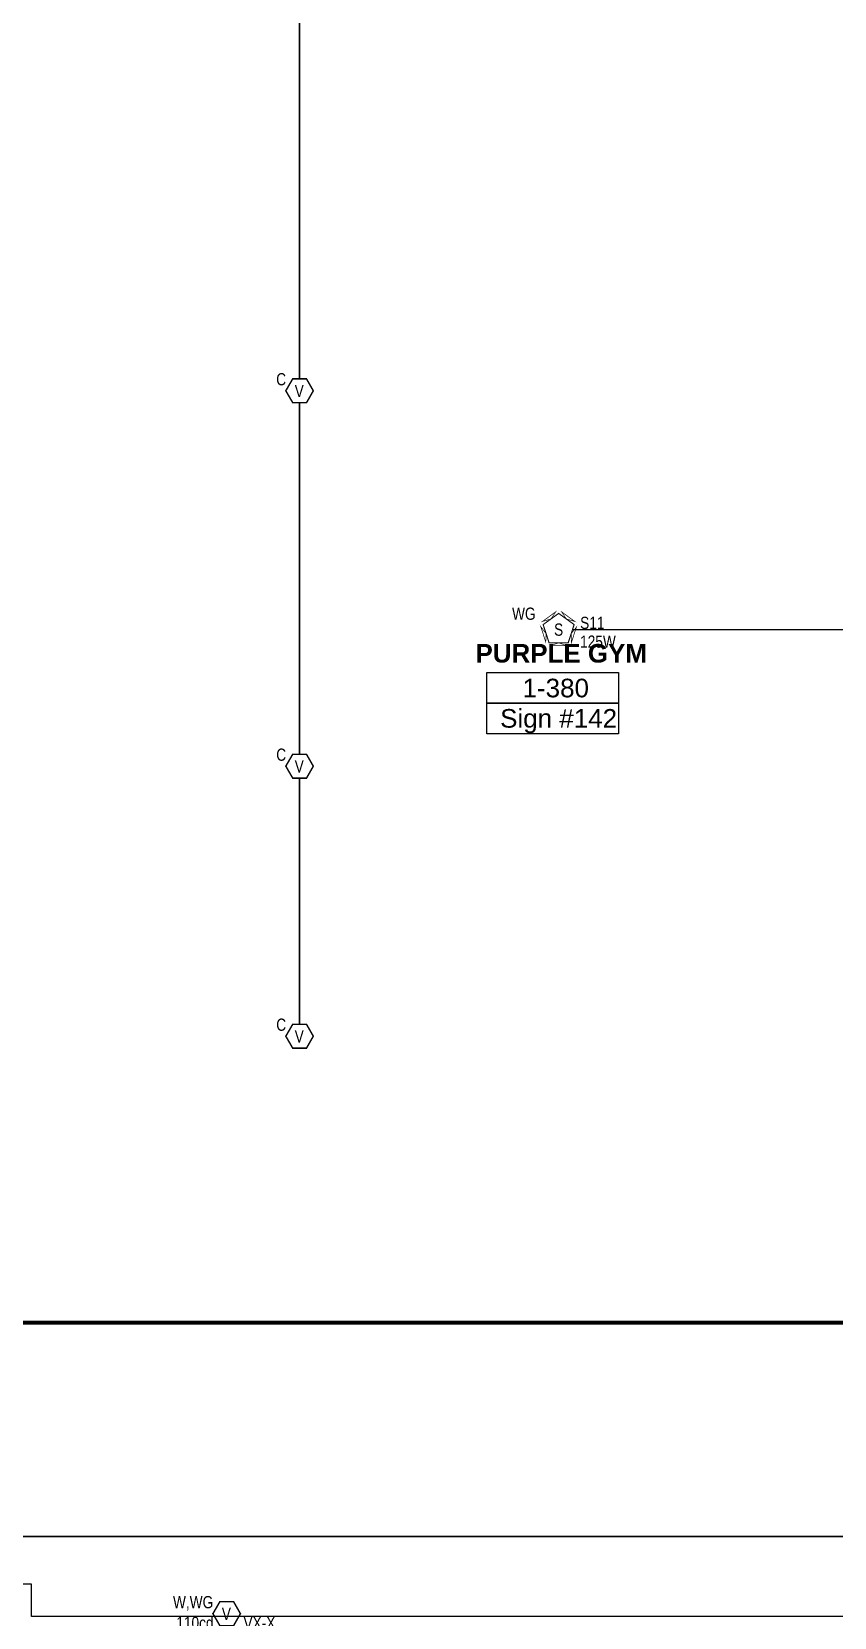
# Model space of a CAD drawing. Header units: inches. Extents: x 8199 to 15931, y 7617 to 15423.
# Drawn here: x 11246 to 12033, y 10796 to 12352 of the extents above; entities that cross this region are included whole.
import ezdxf
from ezdxf.enums import TextEntityAlignment as Align

# ---------------------------------------------------------------- set-up
doc = ezdxf.new("R2010")
doc.units = ezdxf.units.IN
doc.header["$LTSCALE"] = 0.25
doc.header["$MEASUREMENT"] = 0
for name, color, linetype in [('BACKGROUND', 8, 'Continuous'), ('CONDUIT', 6, 'Continuous'), ('SPEAKER', 1, 'Continuous'), ('SPEAKER STROBE', 1, 'Continuous'), ('STROBE', 1, 'Continuous')]:
    doc.layers.add(name, color=color, linetype=linetype)
doc.styles.add('Arial', font='arial.ttf', dxfattribs={"width": 0.8})
doc.styles.add('PDF Arial', font='arial.ttf')
doc.styles.add('PDF Arial Bold', font='arialbd.ttf')

# ---------------------------------------------------------------- blocks, each defined once
blk = doc.blocks.new('G1-VM')
at = {"layer": 'STROBE', "const_width": 1.46}
blk.add_lwpolyline([(13.8, 0.2), (7.1, 11.9), (-6.4, 11.9), (-13.2, 0.2), (-6.4, -11.5), (7.1, -11.5)], close=True, dxfattribs=at)
at = {"layer": 'STROBE', "style": 'Arial', "width": 0.8}
blk.add_text('V', height=12, dxfattribs=at).set_placement((0, 0), align=Align.MIDDLE)
for tag, p in [('W', (-12.9, 11.5)), ('CANDELA', (-12.6, -8.8))]:
    blk.add_attdef(tag, text='', height=12, dxfattribs=at).set_placement(p, align=Align.MIDDLE_RIGHT)
blk.add_attdef('Visual_Circuit', text='', height=12, dxfattribs=at).set_placement((16.8, -8.8), align=Align.MIDDLE_LEFT)
blk = doc.blocks.new('MN-HSMG25P5N HYPERSPIKE SPEAKER')
at = {"layer": 'SPEAKER', "const_width": 1.1}
blk.add_lwpolyline([(15.2, 4.9), (0, 15.9), (-15.2, 4.9), (-9.4, -12.9), (9.4, -12.9)], close=True, dxfattribs=at)
at = {"layer": 'SPEAKER STROBE'}
for points in [[(-2.9, 17.4, 0.626, 0.626, 0), (-7.6, 10.4, 0.626, 0.626, 0), (-15.8, 8, 0.723, 0.723, 0)], [(15.8, 8, 0.626, 0.626, 0), (7.6, 10.4, 0.626, 0.626, 0), (2.9, 17.4, 0.723, 0.723, 0)], [(-17.5, 2.9, 0.626, 0.626, 0), (-12.3, -4, 0.626, 0.626, 0), (-12.6, -12.3, 0.723, 0.723, 0)], [(12.5, -12.7, 0.626, 0.626, 0), (12.3, -4, 0.626, 0.626, 0), (17.4, 2.4, 0.723, 0.723, 0)], [(-8, -15.8, 0.626, 0.626, 0), (0, -12.9, 0.626, 0.626, 0), (8, -15.8, 0.723, 0.723, 0)]]:
    blk.add_lwpolyline(points, format="xyseb", close=True, dxfattribs=at)
at = {"layer": 'SPEAKER', "style": 'Arial', "width": 0.8}
blk.add_text('S', height=12, dxfattribs=at).set_placement((0, 0), align=Align.MIDDLE)
blk.add_attdef('Speaker_Circuit', text='', height=12, dxfattribs=at).set_placement((21.1, 6.6), align=Align.MIDDLE_LEFT)
blk.add_attdef('250W', text='', height=12, dxfattribs=at).set_placement((55.6, -11.8), align=Align.MIDDLE_RIGHT)
blk = doc.blocks.new('GC-VM')
at = {"layer": 'STROBE', "const_width": 1.46}
blk.add_lwpolyline([(13.8, 0.2), (7.1, 11.9), (-6.4, 11.9), (-13.2, 0.2), (-6.4, -11.5), (7.1, -11.5)], close=True, dxfattribs=at)
at = {"layer": 'STROBE', "style": 'Arial', "width": 0.8}
blk.add_text('V', height=12, dxfattribs=at).set_placement((0, 0), align=Align.MIDDLE)
for tag, p in [('C', (-12.9, 11.5)), ('CANDELA', (-12.6, -8.8))]:
    blk.add_attdef(tag, text='', height=12, dxfattribs=at).set_placement(p, align=Align.MIDDLE_RIGHT)
blk.add_attdef('Visual_Circuit', text='', height=12, dxfattribs=at).set_placement((16.8, -8.8), align=Align.MIDDLE_LEFT)

msp = doc.modelspace()

# ---------------------------------------------------------------- linework, layer by layer
at = {"lineweight": 0, "const_width": 4}
msp.add_lwpolyline([(10673, 11085.4), (12312, 11085.4)], dxfattribs=at)
at = {"layer": 'BACKGROUND'}
for points in [[(11692.5, 11693.1), (11692.5, 11723), (11821.5, 11723), (11821.5, 11693.1)], [(11692.5, 11663.1), (11692.5, 11693.1), (11821.5, 11693.1), (11821.5, 11663.1)]]:
    msp.add_lwpolyline(points, close=True, dxfattribs=at)
msp.add_lwpolyline([(12418.2, 10918.9), (12405.8, 10918.9), (12405.8, 10831.6), (12304.5, 10831.6), (12300.7, 10831.6), (12300.7, 10796.9), (11245.8, 10796.9), (11245.8, 10820.8), (11245.8, 10828.8), (11162.4, 10828.8), (11162.4, 11265.9), (11156.6, 11265.9), (11156.6, 11267.8), (11131.1, 11293.2), (11138.5, 11299), (11147.4, 11302.5), (11156.6, 11303.8), (11147.4, 11305), (11138.5, 11308.5), (11131.1, 11314.3)], dxfattribs=at)
at = {"layer": 'CONDUIT', "lineweight": 0, "const_width": 1.5}
for points in [[(11508.7, 12367), (11508.7, 12011.2)], [(11508.7, 11987.8), (11508.7, 11642.9)], [(11776.5, 11765.2), (12081.9, 11765.2)], [(11508.7, 11619.5), (11508.7, 11378.1)]]:
    msp.add_lwpolyline(points, dxfattribs=at)
msp.add_lwpolyline([(14797.7, 10662.2), (14797.7, 10869.5, 0.414214), (14791.7, 10875.5), (10668, 10875.5, -0.414214), (10662, 10881.5), (10662, 11165.1)], format="xyb", dxfattribs=at)

# ---------------------------------------------------------------- block references
at = {"layer": 'SPEAKER'}
ref = msp.add_blockref('MN-HSMG25P5N HYPERSPIKE SPEAKER', (11762.9, 11765.2), dxfattribs=at)
ref.add_attrib('Speaker_Circuit', 'S11', dxfattribs={"height": 12, "style": 'Arial', "width": 0.8}).set_placement((11784, 11771.8), align=Align.MIDDLE_LEFT)
ref.add_attrib('250W', '125W', dxfattribs={"height": 12, "style": 'Arial', "width": 0.8}).set_placement((11819, 11753.4), align=Align.MIDDLE_RIGHT)
at = {"layer": 'STROBE'}
for name, p, values in [('GC-VM', (11508.4, 11999.3), {'C': 'C'}), ('GC-VM', (11508.4, 11631), {'C': 'C'}), ('GC-VM', (11508.4, 11366.1), {'C': 'C'}), ('G1-VM', (11436.9, 10799.6), {'W': 'W,WG', 'Visual_Circuit': 'VX-X', 'CANDELA': '110cd'})]:
    msp.add_blockref(name, p, dxfattribs=at).add_auto_attribs(values)

# ---------------------------------------------------------------- texts
at = {"layer": 'BACKGROUND', "attachment_point": 7}
for s, insert, char_height, style in [('PURPLE GYM', (11681.3, 11732.6), 18.22, 'PDF Arial Bold'), ('1-380', (11727.5, 11698.5), 18.24, 'PDF Arial'), ('Sign #142', (11705.5, 11663.5), 18.24, 'PDF Arial')]:
    msp.add_mtext(s, dxfattribs=dict(at, insert=insert, char_height=char_height, style=style))
at = {"layer": 'STROBE', "style": 'Arial', "width": 0.8}
msp.add_attdef('WG', text='', height=12, dxfattribs=at).set_placement((11740.3, 11780.8), align=Align.MIDDLE_RIGHT)

doc.saveas('drawing.dxf')
